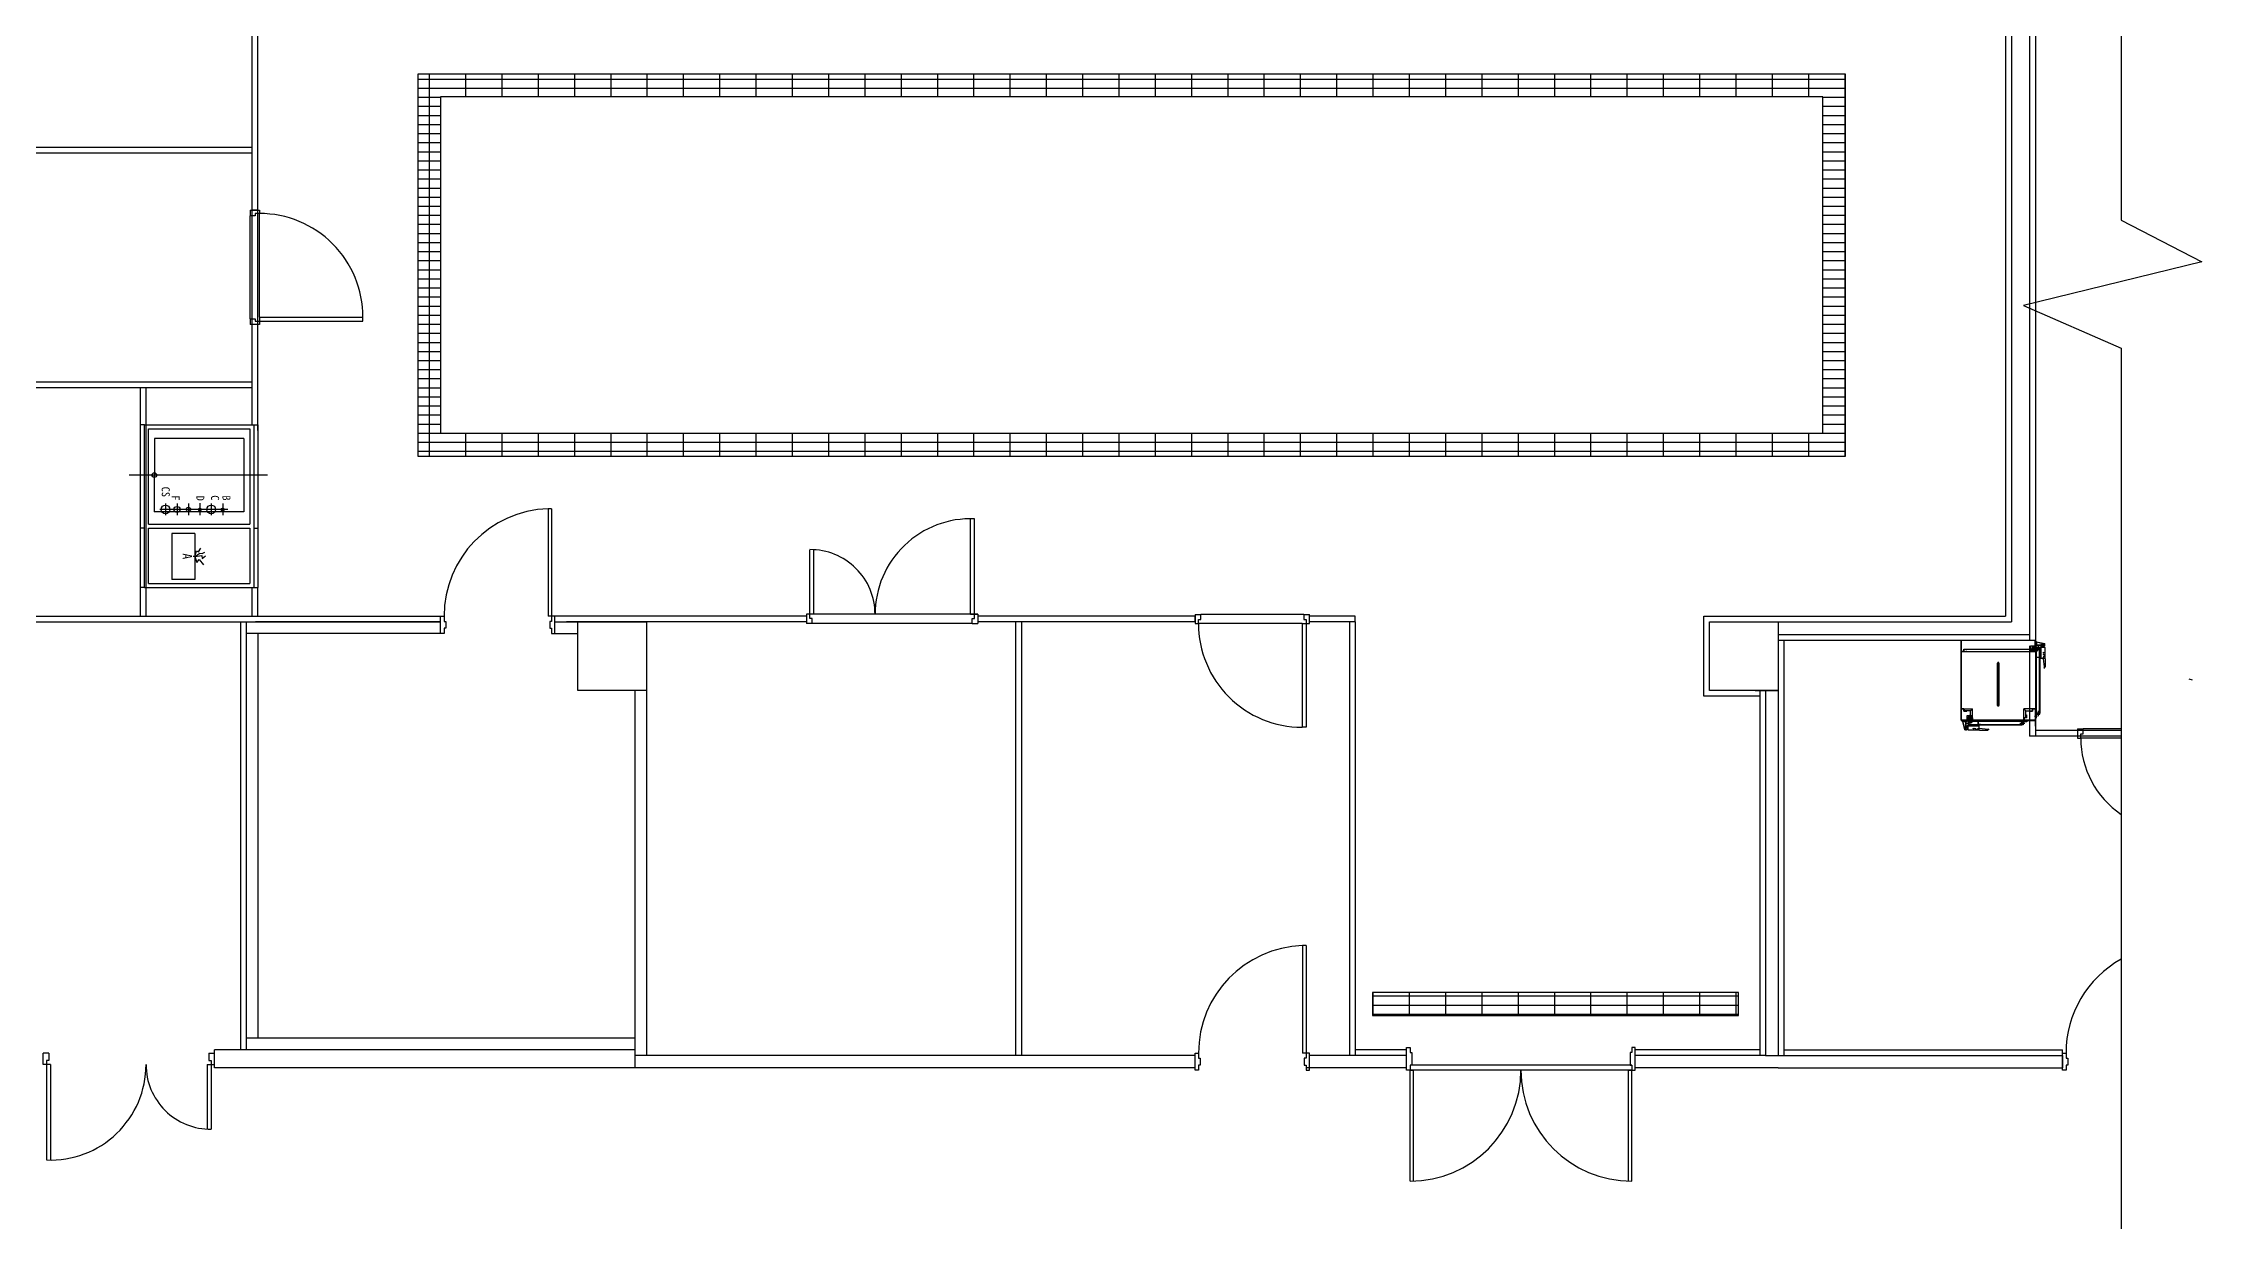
# Model space of a CAD drawing. Header units: millimetres. Extents: x -6877 to 48027, y -11108 to 34894.
# Drawn here: x 26642 to 45525, y 6442 to 16747 of the extents above; entities that cross this region are included whole.
import ezdxf

# ---------------------------------------------------------------- set-up
doc = ezdxf.new("R2010")
doc.units = ezdxf.units.MM
doc.header["$LTSCALE"] = 500
doc.layers.get('0').update_dxf_attribs({"color": 251})
doc.layers.add('동물실', color=9, linetype='Continuous')
doc.styles.add('TSTYLE4', font='txt', dxfattribs={"width": 0.95, "height": 70})
doc.styles.add('TSTYLE5', font='txt', dxfattribs={"width": 0.95, "height": 80})
pattern_1 = [(0, (-103645.66, -25159.19), (0, 79.375), []), (90, (-103645.66, -25159.2), (-317.5, 2e-14), [])]

msp = doc.modelspace()

# ---------------------------------------------------------------- hatches: boundary and pattern name
at = {"layer": '동물실'}
h = msp.add_hatch(dxfattribs=at)
h.set_pattern_fill('GRATE', color=251, scale=100)
h.set_pattern_definition(pattern_1)
h.paths.add_polyline_path([(29919, 16477.2), (30119, 16277.2), (42209, 16277.2), (42209, 13337.2), (30119, 13337.2), (29919, 13137.2), (42409, 13137.2), (42409, 16477.2)])
h = msp.add_hatch(dxfattribs=at)
h.set_pattern_fill('GRATE', color=251, scale=100)
h.set_pattern_definition(pattern_1)
h.paths.add_polyline_path([(29919, 16477.2), (29919, 13137.2), (30119, 13337.2), (30119, 16277.2)])
h = msp.add_hatch(dxfattribs=at)
h.set_pattern_fill('GRATE', color=251, scale=100)
h.set_pattern_definition(pattern_1)
h.paths.add_polyline_path([(38270.9, 8247.2), (41470.9, 8247.2), (41470.9, 8447.2), (38270.9, 8447.2)])

# ---------------------------------------------------------------- linework, layer by layer
for p, q in [((44820.2, 29714.9), (44820.2, 15200.6)), ((44820.2, 28067.2), (44820.2, 15200.6)), ((44820.2, 16537.3), (44820.2, 15200.6)), ((44820.2, 15200.6), (45525.3, 14836.2)), ((45525.3, 14836.2), (43965.6, 14452.3)), ((43965.6, 14452.3), (44820.2, 14080.4)), ((44820.2, 14080.4), (44820.2, 532.2)), ((44820.2, 14080.4), (44820.2, 532.2)), ((45443.9, 11179.3), (45415.2, 11188))]:
    msp.add_line(p, q)
at = {"layer": '동물실', "color": 251}
for p, q in [((44069, 20237.2), (44069, 10687.2)), ((28469, 13411.1), (28469, 20087.2)), ((28519, 13361.2), (28519, 20087.2)), ((44019, 18087.2), (44019, 11527.2)), ((44019, 18087.2), (44019, 11527.2)), ((43809, 17877.2), (43809, 11737.2)), ((43859, 17927.2), (43859, 11687.2)), ((24669, 15837.2), (28469, 15837.2)), ((24669, 15787.2), (28469, 15787.2)), ((28454, 15287.2), (28534, 15287.2)), ((28454, 15287.2), (28454, 15237.3)), ((28498.1, 15237.3), (28454, 15237.3)), ((28454, 14337.1), (28454, 15237.3)), ((28519, 15287.2), (28469, 15287.2)), ((28469, 15287.2), (28519, 15287.2)), ((28498.1, 15257.8), (28498.1, 15237.3)), ((28534, 15257.8), (28498.1, 15257.8)), ((28498.1, 15257.8), (28498.1, 15237.3)), ((28534, 15287.2), (28534, 15257.8)), ((28534, 14351.8), (28534, 15257.8)), ((28534, 14351.8), (29439.3, 14351.8)), ((28534, 14351.8), (28534, 14316.6)), ((29439.3, 14316.6), (29439.3, 14351.8)), ((28454, 14337.1), (28498.1, 14337.1)), ((28454, 14337.1), (28454, 14287.2)), ((28534, 14287.2), (28454, 14287.2)), ((28519, 14287.2), (28469, 14287.2)), ((28519, 14287.2), (28469, 14287.2)), ((28519, 14287.2), (28469, 14287.2)), ((28498.1, 14337.1), (28498.1, 14316.6)), ((28498.1, 14316.6), (28534, 14316.6)), ((28534, 14316.6), (28534, 14287.2)), ((28534, 14316.6), (29439.3, 14316.6)), ((21369, 13787.2), (28469, 13787.2)), ((21369, 13737.2), (28469, 13737.2)), ((27493, 11737.2), (27493, 13737.1)), ((27543, 11737.2), (27543, 13737.1)), ((27493, 11987.1), (27493, 13411.1)), ((27528, 13411.1), (27493, 13411.1)), ((27528, 11987.1), (27528, 13411.1)), ((27528, 13411.1), (28519, 13411.1)), ((28484, 13411.1), (28484, 11987.1)), ((28519, 13411.1), (28519, 11987.1)), ((27563, 13376.1), (28449, 13376.1)), ((27563, 12542.1), (27563, 13376.1)), ((27615.9, 13291.1), (27614.1, 12651.1)), ((28396.1, 13291.1), (27615.9, 13291.1)), ((28396.1, 13291.1), (28396.1, 12651.1)), ((28449, 13376.1), (28449, 12542.1)), ((28604.1, 12971.1), (27393.2, 12971.1)), ((27763, 12671.1), (27663, 12671.1)), ((27713, 12721.1), (27713, 12621.1)), ((27863, 12671.1), (27763, 12671.1)), ((27813, 12721.1), (27813, 12621.1)), ((27963, 12671.1), (27863, 12671.1)), ((27913, 12721.1), (27913, 12621.1)), ((28063, 12671.1), (27963, 12671.1)), ((28013, 12725.4), (28013, 12621.1)), ((28163, 12671.1), (28063, 12671.1)), ((28113, 12721.1), (28113, 12621.1)), ((28258.5, 12671.1), (28163, 12671.1)), ((28213, 12721.1), (28213, 12621.1)), ((31059, 12677.2), (31059, 11737.2)), ((31089, 12677.2), (31059, 12677.2)), ((31059, 12677.2), (31059, 11737.2)), ((31089, 12677.2), (31059, 12677.2)), ((31089, 12677.2), (31089, 11737.2)), ((31089, 12677.2), (31089, 11737.2)), ((27528, 12507.1), (27493, 12507.1)), ((27563, 12542.1), (28449, 12542.1)), ((27563, 12507.1), (28449, 12507.1)), ((27563, 12022.1), (27563, 12507.1)), ((28396.1, 12651.1), (27614.1, 12651.1)), ((28449, 12507.1), (28449, 12022.1)), ((28484, 12507.1), (28519, 12507.1)), ((34754.4, 11754), (34754.4, 12589)), ((34789.6, 11754), (34789.6, 12588.2)), ((27968, 12459.1), (27768, 12459.1)), ((27768, 12459.1), (27768, 12059.1)), ((27967.9, 12259.3), (27982.8, 12309.6)), ((27967.9, 12259.3), (28013.2, 12289)), ((27968, 12459.1), (27968, 12059.1)), ((27982.8, 12309.6), (27999.8, 12299.9)), ((27999.8, 12299.9), (28021.7, 12332.8)), ((28013.2, 12289), (28033.9, 12284.1)), ((28033.9, 12284.1), (28057, 12297.5)), ((33348.4, 11754), (33348.4, 12318.9)), ((33383.6, 11754), (33383.6, 12318.2)), ((27968, 12259.1), (27955.4, 12259.1)), ((27967.9, 12259.3), (28030.2, 12267.1)), ((27967.9, 12259.3), (27987.7, 12206.2)), ((27987.7, 12206.2), (28007.1, 12231.8)), ((28007.1, 12231.8), (28046.1, 12185.6)), ((28030.2, 12267.1), (28033.9, 12241.5)), ((28033.9, 12241.5), (28063.1, 12265.9)), ((27528, 11987.1), (27493, 11987.1)), ((27528, 11987.1), (28519, 11987.1)), ((27563, 12022.1), (28449, 12022.1)), ((27968, 12059.1), (27768, 12059.1)), ((28469, 11737.2), (28469, 11987.1)), ((28519, 11737.2), (28519, 11987.1)), ((17329, 11737.2), (28519, 11737.2)), ((28519, 11737.2), (30119, 11737.2)), ((30119, 11587.2), (30119, 11737.2)), ((30119, 11737.2), (30149, 11737.2)), ((30119, 11587.2), (30119, 11737.2)), ((30119, 11737.2), (30149, 11737.2)), ((30149, 11737.2), (30149, 11692.2)), ((30149, 11737.2), (30149, 11692.2)), ((31089, 11737.2), (31059, 11737.2)), ((31089, 11737.2), (31059, 11737.2)), ((31119, 11737.2), (31089, 11737.2)), ((31089, 11737.2), (31089, 11692.2)), ((31119, 11737.2), (31089, 11737.2)), ((31089, 11737.2), (31089, 11692.2)), ((31119, 11587.2), (31119, 11737.2)), ((31119, 11587.2), (31119, 11737.2)), ((33319, 11737.2), (31119, 11737.2)), ((33348.4, 11754), (33319, 11754)), ((33319, 11754), (33319, 11674)), ((33319, 11754), (33319, 11674)), ((34819, 11754), (33319, 11754)), ((33348.4, 11718.1), (33348.4, 11754)), ((33383.6, 11754), (33348.4, 11754)), ((33368.9, 11718.1), (33348.4, 11718.1)), ((33368.9, 11674), (33368.9, 11718.1)), ((34754.4, 11754), (34789.6, 11754)), ((34769.2, 11674), (34769.2, 11718.1)), ((34769.2, 11718.1), (34789.6, 11718.1)), ((34789.6, 11718.1), (34789.6, 11754)), ((34789.6, 11754), (34819, 11754)), ((34819, 11754), (34819, 11674)), ((36719, 11737.2), (34819, 11737.2)), ((36719, 11752.2), (36719, 11672.2)), ((36719, 11752.2), (36768.9, 11752.2)), ((36719, 11687.2), (36719, 11737.2)), ((36719, 11737.2), (36719, 11687.2)), ((36748.4, 11708.1), (36768.9, 11708.1)), ((36748.4, 11672.2), (36748.4, 11708.1)), ((36748.4, 11708.1), (36768.9, 11708.1)), ((36768.9, 11708.1), (36768.9, 11752.2)), ((37669.2, 11752.2), (36768.9, 11752.2)), ((37669.2, 11752.2), (37669.2, 11708.1)), ((37669.2, 11752.2), (37719, 11752.2)), ((37669.2, 11708.1), (37689.6, 11708.1)), ((37689.6, 11708.1), (37689.6, 11672.2)), ((37719, 11672.2), (37719, 11752.2)), ((38119, 11737.2), (37719, 11737.2)), ((37719, 11687.2), (37719, 11737.2)), ((37719, 11687.2), (37719, 11737.2)), ((37719, 11687.2), (37719, 11737.2)), ((38119, 11687.2), (38119, 11737.2)), ((41169, 11737.2), (41819, 11737.2)), ((41169, 11037.2), (41169, 11737.2)), ((41819, 11737.2), (43809, 11737.2)), ((17329, 11687.2), (28519, 11687.2)), ((28369, 11687.2), (28369, 7947.2)), ((28419, 11687.2), (28419, 7947.2)), ((30119, 11587.2), (28419, 11587.2)), ((30119, 11687.2), (28499, 11687.2)), ((28519, 11687.2), (30119, 11687.2)), ((28519, 11587.2), (28519, 8047.2)), ((30149, 11587.2), (30119, 11587.2)), ((30149, 11587.2), (30119, 11587.2)), ((30149, 11692.2), (30164, 11692.2)), ((30149, 11692.2), (30164, 11692.2)), ((30164, 11632.2), (30149, 11632.2)), ((30149, 11632.2), (30149, 11587.2)), ((30164, 11632.2), (30149, 11632.2)), ((30149, 11632.2), (30149, 11587.2)), ((30164, 11692.2), (30164, 11632.2)), ((30164, 11692.2), (30164, 11632.2)), ((31089, 11692.2), (31074, 11692.2)), ((31074, 11692.2), (31074, 11632.2)), ((31089, 11692.2), (31074, 11692.2)), ((31074, 11692.2), (31074, 11632.2)), ((31074, 11632.2), (31089, 11632.2)), ((31074, 11632.2), (31089, 11632.2)), ((31089, 11632.2), (31089, 11587.2)), ((31089, 11632.2), (31089, 11587.2)), ((31089, 11587.2), (31119, 11587.2)), ((31089, 11587.2), (31119, 11587.2)), ((31119, 11687.2), (31319, 11687.2)), ((31119, 11587.2), (31319, 11587.2)), ((33319, 11687.2), (31219, 11687.2)), ((31319, 11687.2), (31919, 11687.2)), ((31319, 11087.2), (31319, 11687.2)), ((31919, 11687.2), (31919, 11087.2)), ((33368.9, 11674), (33319, 11674)), ((34769.2, 11674), (33368.9, 11674)), ((34769.2, 11674), (34819, 11674)), ((36719, 11687.2), (34819, 11687.2)), ((35149, 11687.2), (35149, 7897.2)), ((35199, 11687.2), (35199, 7897.2)), ((36719, 11672.2), (36748.4, 11672.2)), ((37654.4, 11672.2), (36748.4, 11672.2)), ((37654.4, 11672.2), (37654.4, 10767)), ((37654.4, 11672.2), (37689.6, 11672.2)), ((37689.6, 11672.2), (37719, 11672.2)), ((37689.6, 11672.2), (37689.6, 10767)), ((38119, 11687.2), (37719, 11687.2)), ((38069, 11687.2), (38069, 7897.2)), ((38119, 11687.2), (38119, 7897.2)), ((41219, 11687.2), (41819, 11687.2)), ((41219, 11087.2), (41219, 11687.2)), ((41819, 11687.2), (41819, 11487.2)), ((41819, 11687.2), (41819, 11087.2)), ((41819, 11687.2), (43859, 11687.2)), ((41819, 11577.2), (44019, 11577.2)), ((41819, 11527.2), (44069, 11527.2)), ((41869, 11527.2), (41869, 7897.2)), ((43419, 11527.2), (43419, 11427.2)), ((43419, 11427.2), (43419, 11527.2)), ((43419, 11527.2), (44069, 11527.2)), ((43420.2, 11428.4), (43420.2, 11526)), ((44067.8, 11526), (43420.2, 11526)), ((43420.2, 11526), (43420.2, 11428.4)), ((44067.8, 11428.4), (44067.8, 11526)), ((44069, 11527.2), (44069, 11427.2)), ((31919, 11487.2), (31919, 7897.2)), ((43419, 11514.2), (43419, 11479.2)), ((43419, 11509.2), (43419, 11474.2)), ((43419, 11427.2), (43419, 10826)), ((43444, 11427.2), (43419, 11427.2)), ((43419.1, 11427.2), (43444, 11427.2)), ((43420.2, 11428.4), (43442.8, 11428.4)), ((43420.2, 10827.2), (43420.2, 11427.2)), ((43442.8, 11428.4), (43442.8, 11448.4)), ((43442.8, 11448.4), (43467.8, 11448.4)), ((43467.8, 11447.2), (43444, 11447.2)), ((43444, 11447.2), (43444, 11427.2)), ((44044, 11445.2), (43444, 11445.2)), ((43444, 11445.2), (43444, 11427.2)), ((43444, 11427.2), (44044, 11427.2)), ((43462.8, 11451.6), (43462.8, 11441)), ((43467.8, 11447.2), (43467.8, 11448.4)), ((43744, 11337.3), (43744, 10946.5)), ((44019, 11477.2), (44019, 10687.2)), ((44020.2, 11447.2), (44020.2, 11448.4)), ((44020.2, 11448.4), (44045.2, 11448.4)), ((44044, 11447.2), (44020.2, 11447.2)), ((44025.2, 11453.4), (44025.2, 11438)), ((44027.8, 11476.7), (44067.8, 11476.7)), ((44027.8, 11436.7), (44027.8, 11476.7)), ((44067.8, 11436.7), (44027.8, 11436.7)), ((44075.7, 11464.2), (44038.7, 11464.2)), ((44038.7, 11464.2), (44038.7, 11449.2)), ((44038.7, 11449.2), (44075.7, 11449.2)), ((44044, 11427.2), (44044, 11447.2)), ((44044, 11427.2), (44044, 11445.2)), ((44069, 11427.2), (44044, 11427.2)), ((44045.2, 11448.4), (44045.2, 11428.4)), ((44045.2, 11428.4), (44067.8, 11428.4)), ((44046.3, 11461.2), (44052.3, 11461.2)), ((44052.3, 11452.2), (44046.3, 11452.2)), ((44067.8, 11476.7), (44067.8, 11436.7)), ((44079, 11514.2), (44069, 11514.2)), ((44069, 11514.2), (44069, 11479.2)), ((44079, 11509.2), (44069, 11509.2)), ((44069, 11509.2), (44069, 11474.2)), ((44069, 11479.2), (44079, 11479.2)), ((44069, 11474.2), (44079, 11474.2)), ((44082.9, 11462.2), (44071, 11462.2)), ((44075.7, 11449.2), (44075.7, 11464.2)), ((44075.7, 11464.2), (44107.7, 11464.2)), ((44089.4, 11450.4), (44075.7, 11450.4)), ((44088.2, 11449.2), (44075.7, 11449.2)), ((44075.7, 11434.2), (44087, 11434.2)), ((44075.7, 11377.2), (44075.7, 11434.2)), ((44105.3, 11377.2), (44075.7, 11377.2)), ((44106.5, 11463), (44076.9, 11463)), ((44076.9, 11463), (44076.9, 10891.4)), ((44076.9, 11433), (44076.9, 11378.4)), ((44088.2, 11433), (44076.9, 11433)), ((44076.9, 11378.4), (44106.5, 11378.4)), ((44079, 11479.2), (44079, 11514.2)), ((44079, 11514.2), (44134, 11498.2)), ((44079, 11514.2), (44151, 11498.2)), ((44079, 11474.2), (44079, 11509.2)), ((44079, 11509.2), (44079, 11483.2)), ((44079, 11509.2), (44079, 11483.2)), ((44079, 11488.2), (44134, 11488.2)), ((44079, 11488.2), (44151, 11488.2)), ((44118, 11482.2), (44079, 11482.2)), ((44135, 11482.2), (44079, 11482.2)), ((44087, 11449.2), (44088.2, 11449.2)), ((44087, 11434.2), (44087, 11449.2)), ((44088.2, 11449.2), (44088.2, 11433)), ((44088.2, 11442.4), (44088.2, 11449.2)), ((44089.4, 11442.4), (44088.2, 11442.4)), ((44089.4, 11450.4), (44089.4, 11442.4)), ((44094, 11482.9), (44094, 11452.8)), ((44105.3, 11358.4), (44105.3, 11377.2)), ((44106.5, 11358.4), (44105.3, 11358.4)), ((44106.5, 10891.4), (44106.5, 11463)), ((44106.5, 11378.4), (44106.5, 11358.4)), ((44155.7, 11464.2), (44107.7, 11464.2)), ((44107.7, 11464.2), (44107.7, 11370.2)), ((44107.7, 11464.2), (44107.7, 10890.2)), ((44107.7, 11370.2), (44155.7, 11370.2)), ((44113.7, 11467.2), (44113.7, 11464.2)), ((44116.7, 11464.2), (44116.7, 11370.2)), ((44118, 11488.2), (44118, 11480.2)), ((44133, 11486.2), (44118, 11486.2)), ((44118, 11480.2), (44121.9, 11472.4)), ((44133, 11480.2), (44129.1, 11472.4)), ((44131.7, 11480.2), (44131.7, 11464.2)), ((44133, 11488.2), (44133, 11480.2)), ((44134, 11488.2), (44134, 11498.2)), ((44150, 11486.2), (44135, 11486.2)), ((44135, 11483.2), (44135, 11475.2)), ((44135, 11480.2), (44138.9, 11472.4)), ((44152.7, 11402.2), (44135.7, 11370.2)), ((44140.7, 11365.2), (44135.7, 11370.2)), ((44149.7, 11293.2), (44140.7, 11365.2)), ((44150, 11480.2), (44146.1, 11472.4)), ((44150, 11488.2), (44150, 11480.2)), ((44150.4, 11464.2), (44152.7, 11459.2)), ((44151, 11488.2), (44151, 11498.2)), ((44152.7, 11459.2), (44152.7, 11402.2)), ((44155.7, 11365.2), (44153.7, 11293.2)), ((44155.7, 11370.2), (44155.7, 11464.2)), ((44155.7, 11365.2), (44155.7, 11464.2)), ((43753.3, 11326.7), (43734.8, 11326.7)), ((43734.8, 11326.7), (43734.8, 10957)), ((43753.3, 11313.8), (43734.8, 11313.8)), ((43750, 11310.6), (43738, 11310.6)), ((43738, 11310.6), (43738, 10973.2)), ((43750, 10973.2), (43750, 11310.6)), ((43753.3, 10957), (43753.3, 11326.7)), ((44145.7, 11283.2), (44149.7, 11293.2)), ((44148.7, 11283.2), (44145.7, 11283.2)), ((44148.7, 11283.2), (44153.7, 11293.2)), ((31919, 11087.2), (31319, 11087.2)), ((31819, 11087.2), (31819, 7897.2)), ((41659, 11037.2), (41169, 11037.2)), ((41819, 11087.2), (41219, 11087.2)), ((41619, 11087.2), (41819, 11087.2)), ((41659, 11087.2), (41659, 7897.2)), ((41709, 11087.2), (41709, 7897.2)), ((41819, 11087.2), (41819, 7897.2)), ((43734.8, 10969.9), (43753.3, 10969.9)), ((43734.8, 10957), (43753.3, 10957)), ((43738, 10973.2), (43750, 10973.2)), ((37689.6, 10767), (37654.4, 10767)), ((43419, 10826), (44069, 10826)), ((43419, 10826), (43519, 10826)), ((43444, 10927.2), (43420.2, 10927.2)), ((43420.2, 10926), (43442.8, 10926)), ((44067.8, 10827.2), (43420.2, 10827.2)), ((43517.8, 10827.2), (43420.2, 10827.2)), ((43432, 10816), (43432, 10826)), ((43432, 10816), (43448, 10744)), ((43432, 10816), (43448, 10761)), ((43467, 10816), (43432, 10816)), ((43437, 10816), (43437, 10826)), ((43437, 10816), (43463, 10816)), ((43437, 10816), (43463, 10816)), ((43472, 10816), (43437, 10816)), ((43442.8, 10926), (43442.8, 10906)), ((43442.8, 10906), (43469, 10906)), ((43444, 10909.2), (43444, 10927.2)), ((43444, 10907.2), (43444, 10927.2)), ((43469, 10907.2), (43444, 10907.2)), ((43445, 10927.2), (43519, 10927.2)), ((43445, 10927.2), (43445, 10909.2)), ((43445, 10927.2), (43519, 10927.2)), ((43501, 10909.2), (43445, 10909.2)), ((43458, 10816), (43458, 10744)), ((43458, 10816), (43458, 10761)), ((43458, 10777), (43466, 10777)), ((43460, 10762), (43460, 10777)), ((43463.3, 10801), (43493.5, 10801)), ((43464, 10760), (43464, 10816)), ((43464, 10777), (43464, 10816)), ((43466, 10777), (43473.8, 10773.1)), ((43466, 10762), (43473.8, 10765.9)), ((43467, 10826), (43467, 10816)), ((43469, 10906), (43469, 10907.2)), ((43509.5, 10867.2), (43469.5, 10867.2)), ((43469.5, 10867.2), (43469.5, 10827.2)), ((43469.5, 10827.2), (43509.5, 10827.2)), ((43469.5, 10827.2), (43509.5, 10827.2)), ((43472, 10826), (43472, 10816)), ((43479.1, 10781.3), (43482, 10781.3)), ((43482, 10856.3), (43497, 10856.3)), ((43482, 10819.3), (43482, 10856.3)), ((43482, 10819.3), (43482, 10787.3)), ((43497, 10819.3), (43482, 10819.3)), ((43482, 10787.3), (43952, 10787.3)), ((43482, 10787.3), (43576, 10787.3)), ((43482, 10739.3), (43482, 10787.3)), ((43482, 10778.3), (43576, 10778.3)), ((43483.2, 10818.1), (43950.8, 10818.1)), ((43483.2, 10788.5), (43483.2, 10818.1)), ((43950.8, 10788.5), (43483.2, 10788.5)), ((43484, 10812.1), (43484, 10824)), ((43485, 10848.7), (43485, 10842.7)), ((43494, 10842.7), (43494, 10848.7)), ((43495.8, 10805.6), (43495.8, 10819.3)), ((43495.8, 10805.6), (43503.8, 10805.6)), ((43497, 10856.3), (43497, 10819.3)), ((43497, 10806.8), (43497, 10819.3)), ((43512, 10808), (43497, 10808)), ((43497, 10808), (43497, 10806.8)), ((43503.8, 10806.8), (43497, 10806.8)), ((43497, 10806.8), (43513.2, 10806.8)), ((43499, 10874.8), (43497.8, 10874.8)), ((43497.8, 10874.8), (43497.8, 10849.8)), ((43497.8, 10849.8), (43517.8, 10849.8)), ((43499, 10851), (43499, 10874.8)), ((43519, 10851), (43499, 10851)), ((43519, 10927.2), (43501, 10909.2)), ((43519, 10927.2), (43501, 10909.2)), ((43501, 10852), (43501, 10909.2)), ((43519, 10852), (43501, 10852)), ((43503.8, 10805.6), (43503.8, 10806.8)), ((43509.5, 10827.2), (43509.5, 10867.2)), ((43569, 10819.3), (43512, 10819.3)), ((43512, 10819.3), (43512, 10808)), ((43513.2, 10806.8), (43513.2, 10818.1)), ((43513.2, 10818.1), (43567.8, 10818.1)), ((43517.8, 10849.8), (43517.8, 10827.2)), ((43519, 10852), (43519, 10927.2)), ((43519, 10852), (43519, 10927.2)), ((43519, 10826), (43519, 10851)), ((43567.8, 10818.1), (43567.8, 10788.5)), ((43567.8, 10788.5), (43587.8, 10788.5)), ((43569, 10789.7), (43569, 10819.3)), ((43587.8, 10789.7), (43569, 10789.7)), ((43576, 10787.3), (43576, 10739.3)), ((43587.8, 10788.5), (43587.8, 10789.7)), ((43945, 10827.2), (43924.5, 10827.2)), ((43932, 10801), (43978.4, 10801)), ((44069, 10826), (43945, 10826)), ((43946.2, 10827.2), (44067.8, 10827.2)), ((43950.2, 10801), (43957, 10801)), ((43950.8, 10818.1), (43950.8, 10788.5)), ((43952, 10787.3), (43952, 10819.3)), ((43952, 10788), (43952, 10814)), ((43952, 10814), (43963, 10814)), ((43952, 10788), (43952, 10814)), ((43963, 10788), (43952, 10788)), ((43963, 10788), (43952, 10788)), ((43953, 10826), (43953, 10814)), ((43953, 10826), (43962, 10826)), ((43997, 10826), (43962, 10826)), ((43997, 10826), (43962, 10826)), ((43962, 10826), (43962, 10814)), ((43997, 10826), (43962, 10826)), ((43969, 10825), (43962, 10825)), ((43968.4, 10816), (43962, 10816)), ((43963, 10814), (43963, 10788)), ((44056, 10826), (43967, 10826)), ((44056, 10826), (43967, 10826)), ((44056, 10826), (43967, 10826)), ((43969, 10927.2), (43987, 10909.2)), ((43969, 10852), (43969, 10927.2)), ((44043, 10927.2), (43969, 10927.2)), ((43969, 10852), (43987, 10852)), ((43969, 10851), (43989, 10851)), ((43969, 10826), (43969, 10851)), ((43969, 10815), (43969, 10826)), ((43969, 10826), (43994.5, 10826)), ((43969, 10826), (43994.5, 10826)), ((43994.5, 10815), (43969, 10815)), ((43970.2, 10849.8), (43970.2, 10827.2)), ((43990.2, 10849.8), (43970.2, 10849.8)), ((43982, 10810.1), (43982, 10834.8)), ((43987, 10852), (43987, 10909.2)), ((43987, 10909.2), (44043, 10909.2)), ((43989, 10874.8), (43990.2, 10874.8)), ((43989, 10851), (43989, 10874.8)), ((43990.2, 10874.8), (43990.2, 10849.8)), ((43994.5, 10826), (43994.5, 10815)), ((43994.5, 10826), (43994.5, 10815)), ((44019, 10907.2), (44019, 10906)), ((44044, 10907.2), (44019, 10907.2)), ((44019, 10906), (44045.2, 10906)), ((44043, 10927.2), (44043, 10909.2)), ((44044, 10927.2), (44044, 10909.2)), ((44044, 10927.2), (44044, 10907.2)), ((44069, 10927.2), (44044, 10927.2)), ((44045.2, 10926), (44067.8, 10926)), ((44045.2, 10906), (44045.2, 10926)), ((44084.9, 10860.2), (44060.2, 10860.2)), ((44067.8, 10926), (44067.8, 10827.2)), ((44069, 10889.2), (44069, 10880.2)), ((44069, 10889.2), (44081, 10889.2)), ((44069, 10880.2), (44081, 10880.2)), ((44069, 10776), (44069, 10877.2)), ((44069, 10873.2), (44069, 10847.7)), ((44069, 10873.2), (44069, 10847.7)), ((44080, 10873.2), (44069, 10873.2)), ((44069, 10847.7), (44080, 10847.7)), ((44069, 10847.7), (44080, 10847.7)), ((44070, 10873.2), (44070, 10880.2)), ((44107.7, 10890.2), (44075.7, 10890.2)), ((44076.9, 10891.4), (44106.5, 10891.4)), ((44079, 10873.8), (44079, 10880.2)), ((44080, 10847.7), (44080, 10873.2)), ((44107, 10890.2), (44081, 10890.2)), ((44081, 10890.2), (44081, 10879.2)), ((44107, 10890.2), (44081, 10890.2)), ((44081, 10879.2), (44107, 10879.2)), ((44094, 10910.2), (44094, 10863.8)), ((44094, 10892), (44094, 10885.3)), ((44107, 10879.2), (44107, 10890.2)), ((44107, 10879.2), (44107, 10890.2)), ((43458, 10761), (43448, 10761)), ((43458, 10744), (43448, 10744)), ((43458, 10762), (43466, 10762)), ((43458, 10745), (43466, 10745)), ((43460, 10745), (43460, 10760)), ((43463, 10760), (43471, 10760)), ((43466, 10763.3), (43482, 10763.3)), ((43466, 10760), (43473.8, 10756.1)), ((43466, 10745), (43473.8, 10748.9)), ((43482, 10744.6), (43487, 10742.3)), ((43581, 10739.3), (43482, 10739.3)), ((43576, 10739.3), (43482, 10739.3)), ((43487, 10742.3), (43544, 10742.3)), ((43544, 10742.3), (43576, 10759.3)), ((43581, 10754.3), (43576, 10759.3)), ((43653, 10745.3), (43581, 10754.3)), ((43581, 10739.3), (43653, 10741.3)), ((43663, 10749.3), (43653, 10745.3)), ((43663, 10746.3), (43653, 10741.3)), ((43663, 10746.3), (43663, 10749.3)), ((44820.2, 10687.2), (44019, 10687.2)), ((44820.2, 10737.2), (44069, 10737.2)), ((44436.6, 10752.2), (44436.6, 10672.2)), ((44436.6, 10752.2), (44486.5, 10752.2)), ((44436.6, 10737.2), (44436.6, 10687.2)), ((44436.6, 10672.2), (44466, 10672.2)), ((44466, 10708.1), (44486.5, 10708.1)), ((44466, 10672.2), (44466, 10708.1)), ((44466, 10708.1), (44486.5, 10708.1)), ((44820.2, 10672.2), (44466, 10672.2)), ((44486.5, 10708.1), (44486.5, 10752.2)), ((44820.2, 10752.2), (44486.5, 10752.2)), ((37659, 8857.2), (37659, 7917.2)), ((37689, 8857.2), (37659, 8857.2)), ((37659, 8857.2), (37659, 7917.2)), ((37689, 8857.2), (37659, 8857.2)), ((37689, 8857.2), (37689, 7917.2)), ((37689, 8857.2), (37689, 7917.2)), ((31819, 7947.2), (28142.3, 7947.2)), ((28142.3, 7787.2), (28142.3, 7947.2)), ((31819, 8047.2), (28419, 8047.2)), ((31819, 7947.2), (31819, 7787.2)), ((38569, 7947.2), (38119, 7947.2)), ((38569, 7767.2), (38569, 7967.2)), ((38569, 7967.2), (38599, 7967.2)), ((38569, 7767.2), (38569, 7967.2)), ((38569, 7967.2), (38599, 7967.2)), ((38599, 7967.2), (38599, 7922.2)), ((38599, 7967.2), (38599, 7922.2)), ((40569, 7967.2), (40539, 7967.2)), ((40539, 7967.2), (40539, 7922.2)), ((40569, 7967.2), (40539, 7967.2)), ((40539, 7967.2), (40539, 7922.2)), ((40569, 7767.2), (40569, 7967.2)), ((40569, 7767.2), (40569, 7967.2)), ((41659, 7947.2), (40569, 7947.2)), ((41869, 7947.2), (44307.3, 7947.2)), ((44307.3, 7897.2), (44307.3, 7947.2)), ((26692.1, 7917.2), (26642.3, 7917.2)), ((26642.3, 7817.2), (26642.3, 7917.2)), ((26692.1, 7917.2), (26642.3, 7917.2)), ((26642.3, 7817.2), (26642.3, 7917.2)), ((26671.6, 7817.2), (26642.3, 7817.2)), ((26671.6, 7817.2), (26642.3, 7817.2)), ((26692.1, 7853.1), (26671.6, 7853.1)), ((26671.6, 7853.1), (26671.6, 7817.2)), ((26692.1, 7853.1), (26671.6, 7853.1)), ((26671.6, 7853.1), (26671.6, 7817.2)), ((26706.9, 7817.2), (26671.6, 7817.2)), ((26671.6, 7817.2), (26671.6, 6982.9)), ((26706.9, 7817.2), (26671.6, 7817.2)), ((26671.6, 7817.2), (26671.6, 6982.9)), ((26692.1, 7917.2), (26692.1, 7853.1)), ((26692.1, 7917.2), (26692.1, 7853.1)), ((26706.9, 7817.2), (26706.9, 6982.2)), ((26706.9, 7817.2), (26706.9, 6982.2)), ((27540.4, 7787.2), (27544.1, 7787.2)), ((28077.6, 7817.2), (28077.6, 7253)), ((28077.6, 7817.2), (28112.9, 7817.2)), ((28077.6, 7817.2), (28077.6, 7253)), ((28077.6, 7817.2), (28112.9, 7817.2)), ((28092.4, 7917.2), (28092.4, 7853.1)), ((28092.4, 7917.2), (28142.3, 7917.2)), ((28092.4, 7917.2), (28092.4, 7853.1)), ((28092.4, 7917.2), (28142.3, 7917.2)), ((28092.4, 7853.1), (28112.9, 7853.1)), ((28092.4, 7853.1), (28112.9, 7853.1)), ((28112.9, 7853.1), (28112.9, 7817.2)), ((28112.9, 7853.1), (28112.9, 7817.2)), ((28112.9, 7817.2), (28142.3, 7817.2)), ((28112.9, 7817.2), (28112.9, 7252.2)), ((28112.9, 7817.2), (28142.3, 7817.2)), ((28112.9, 7817.2), (28112.9, 7252.2)), ((28142.3, 7817.2), (28142.3, 7917.2)), ((28142.3, 7817.2), (28142.3, 7917.2)), ((28142.3, 7817.2), (28142.3, 7917.2)), ((28142.3, 7817.2), (28142.3, 7917.2)), ((36719, 7787.2), (28142.3, 7787.2)), ((36719, 7897.2), (31819, 7897.2)), ((36719, 7767.2), (36719, 7917.2)), ((36719, 7917.2), (36749, 7917.2)), ((36719, 7767.2), (36719, 7917.2)), ((36719, 7917.2), (36749, 7917.2)), ((36749, 7767.2), (36719, 7767.2)), ((36749, 7767.2), (36719, 7767.2)), ((36749, 7917.2), (36749, 7872.2)), ((36749, 7917.2), (36749, 7872.2)), ((36749, 7872.2), (36764, 7872.2)), ((36749, 7872.2), (36764, 7872.2)), ((36764, 7812.2), (36749, 7812.2)), ((36749, 7812.2), (36749, 7767.2)), ((36764, 7812.2), (36749, 7812.2)), ((36749, 7812.2), (36749, 7767.2)), ((36764, 7872.2), (36764, 7812.2)), ((36764, 7872.2), (36764, 7812.2)), ((37689, 7917.2), (37659, 7917.2)), ((37689, 7917.2), (37659, 7917.2)), ((37689, 7872.2), (37674, 7872.2)), ((37674, 7872.2), (37674, 7812.2)), ((37689, 7872.2), (37674, 7872.2)), ((37674, 7872.2), (37674, 7812.2)), ((37674, 7812.2), (37689, 7812.2)), ((37674, 7812.2), (37689, 7812.2)), ((37719, 7917.2), (37689, 7917.2)), ((37689, 7917.2), (37689, 7872.2)), ((37719, 7917.2), (37689, 7917.2)), ((37689, 7917.2), (37689, 7872.2)), ((37689, 7812.2), (37689, 7767.2)), ((37689, 7812.2), (37689, 7767.2)), ((37689, 7792.2), (37719, 7792.2)), ((37689, 7767.2), (37719, 7767.2)), ((37719, 7767.2), (37719, 7917.2)), ((38569, 7897.2), (37719, 7897.2)), ((38569, 7787.2), (37719, 7787.2)), ((38599, 7767.2), (38569, 7767.2)), ((38599, 7767.2), (38569, 7767.2)), ((38599, 7922.2), (38614, 7922.2)), ((38599, 7922.2), (38614, 7922.2)), ((40539, 7812.2), (38599, 7812.2)), ((38614, 7812.2), (38599, 7812.2)), ((38599, 7812.2), (38599, 7767.2)), ((40539, 7812.2), (38599, 7812.2)), ((38614, 7812.2), (38599, 7812.2)), ((38599, 7812.2), (38599, 7767.2)), ((38599, 7767.2), (38629, 7767.2)), ((38599, 6797.2), (38599, 7767.2)), ((38599, 7767.2), (38629, 7767.2)), ((38599, 6797.2), (38599, 7767.2)), ((40539, 7767.2), (38599, 7767.2)), ((40539, 7767.2), (38599, 7767.2)), ((38614, 7922.2), (38614, 7812.2)), ((38614, 7922.2), (38614, 7812.2)), ((38629, 6797.7), (38629, 7767.2)), ((38629, 6797.7), (38629, 7767.2)), ((40509, 6797.7), (40509, 7767.2)), ((40509, 7767.2), (40539, 7767.2)), ((40509, 6797.7), (40509, 7767.2)), ((40509, 7767.2), (40539, 7767.2)), ((40539, 7922.2), (40524, 7922.2)), ((40524, 7922.2), (40524, 7812.2)), ((40539, 7922.2), (40524, 7922.2)), ((40524, 7922.2), (40524, 7812.2)), ((40524, 7812.2), (40539, 7812.2)), ((40524, 7812.2), (40539, 7812.2)), ((40539, 7812.2), (40539, 7767.2)), ((40539, 7812.2), (40539, 7767.2)), ((40539, 6797.2), (40539, 7767.2)), ((40539, 6797.2), (40539, 7767.2)), ((40539, 7767.2), (40569, 7767.2)), ((40539, 7767.2), (40569, 7767.2)), ((41709, 7897.2), (40569, 7897.2)), ((41819, 7787.2), (40569, 7787.2)), ((41709, 7897.2), (44307.3, 7897.2)), ((41819, 7787.2), (44307.3, 7787.2)), ((44307.3, 7767.2), (44307.3, 7917.2)), ((44307.3, 7917.2), (44337.3, 7917.2)), ((44307.3, 7767.2), (44307.3, 7917.2)), ((44307.3, 7917.2), (44337.3, 7917.2)), ((44307.3, 7897.2), (44307.3, 7787.2)), ((44337.3, 7767.2), (44307.3, 7767.2)), ((44337.3, 7767.2), (44307.3, 7767.2)), ((44337.3, 7917.2), (44337.3, 7872.2)), ((44337.3, 7917.2), (44337.3, 7872.2)), ((44337.3, 7872.2), (44352.3, 7872.2)), ((44337.3, 7872.2), (44352.3, 7872.2)), ((44352.3, 7812.2), (44337.3, 7812.2)), ((44337.3, 7812.2), (44337.3, 7767.2)), ((44352.3, 7812.2), (44337.3, 7812.2)), ((44337.3, 7812.2), (44337.3, 7767.2)), ((44352.3, 7872.2), (44352.3, 7812.2)), ((44352.3, 7872.2), (44352.3, 7812.2)), ((38599.7, 6797.2), (38599, 6797.2)), ((38599.7, 6797.2), (38599, 6797.2)), ((40538.4, 6797.2), (40539, 6797.2)), ((40538.4, 6797.2), (40539, 6797.2))]:
    msp.add_line(p, q, dxfattribs=at)
for points in [[(29919, 16477.2), (29919, 13137.2), (42409, 13137.2), (42409, 16477.2)], [(30119, 16277.2), (30119, 13337.2), (42209, 13337.2), (42209, 16277.2)], [(38270.9, 8247.2), (41470.9, 8247.2), (41470.9, 8447.2), (38270.9, 8447.2)]]:
    msp.add_lwpolyline(points, close=True, dxfattribs=at)
for centre, radius in [((27615, 12971.1), 20), ((27713, 12671.1), 38.1), ((27813, 12671.1), 25.4), ((27913, 12671.1), 19.1), ((28013, 12671.1), 12.7), ((28113, 12671.1), 38.1), ((28213, 12671.1), 12.7), ((44140.7, 11419.2), 2.5), ((44140.7, 11404.2), 2.5), ((44146.2, 11384.7), 2.5), ((43527, 10754.3), 2.5), ((43542, 10754.3), 2.5), ((43561.5, 10748.8), 2.5)]:
    msp.add_circle(centre, radius, dxfattribs=at)
for centre, radius, start, end in [((28534.6, 14353.2), 904.7, 359.91508, 90.03615), ((31089, 11737.2), 940, 91.8271, 180), ((31089, 11737.2), 940, 91.8271, 180), ((34754.4, 11754), 835, 87.58091, 180), ((33354.4, 11754), 565, 0, 90.60846), ((37653.1, 11671.6), 904.7, 179.96385, 270.08492), ((44046.3, 11456.7), 4.5, 90, 270), ((44052.3, 11456.7), 4.5, 270, 90), ((44131, 11462.2), 18, 87.7639, 163.94207), ((44125.5, 11474.2), 4, 201.75905, 338.24095), ((44142.5, 11474.2), 4, 201.75905, 338.24095), ((43484, 10764), 18, 106.05793, 182.2361), ((43472, 10769.5), 4, 291.75905, 68.24095), ((43489.5, 10848.7), 4.5, 0, 180), ((43489.5, 10842.7), 4.5, 180, 0), ((43472, 10752.5), 4, 291.75905, 68.24095), ((45270.7, 10671.6), 804.7, 179.96385, 235.95498), ((37689, 7917.2), 940, 91.8271, 180), ((37689, 7917.2), 940, 91.8271, 180), ((45277.3, 7917.2), 940, 119.09455, 180), ((45277.3, 7917.2), 940, 119.09455, 180), ((26706.9, 7817.2), 835, 267.58091, 0), ((26706.9, 7817.2), 835, 267.58091, 0), ((28106.9, 7817.2), 565, 180, 270.60846), ((28106.9, 7817.2), 565, 180, 270.60846), ((38599, 7767.2), 970, 270.00002, 0.00001), ((38599, 7767.2), 970, 270.00002, 0.00001), ((40539, 7767.2), 970, 180.00001, 270), ((40539, 7767.2), 970, 180.00001, 270)]:
    msp.add_arc(centre, radius, start, end, dxfattribs=at)

# ---------------------------------------------------------------- texts
at = {"layer": '동물실', "color": 251, "width": 0.95}
for s, height, rotation, style, p in [('CS', 70, 269.99997, 'TSTYLE4', (27679.4, 12869.9)), ('F', 70, 270, 'TSTYLE4', (27766, 12794.4)), ('D', 70, 269.99997, 'TSTYLE4', (27982.1, 12791.1)), ('C', 70, 269.99997, 'TSTYLE4', (28111.1, 12794.7)), ('B', 70, 269.99997, 'TSTYLE4', (28210.8, 12793.5)), ('A', 80, 270, 'TSTYLE5', (27862.7, 12286.8))]:
    msp.add_text(s, height=height, rotation=rotation, dxfattribs=dict(at, style=style)).set_placement(p)

doc.saveas('drawing.dxf')
